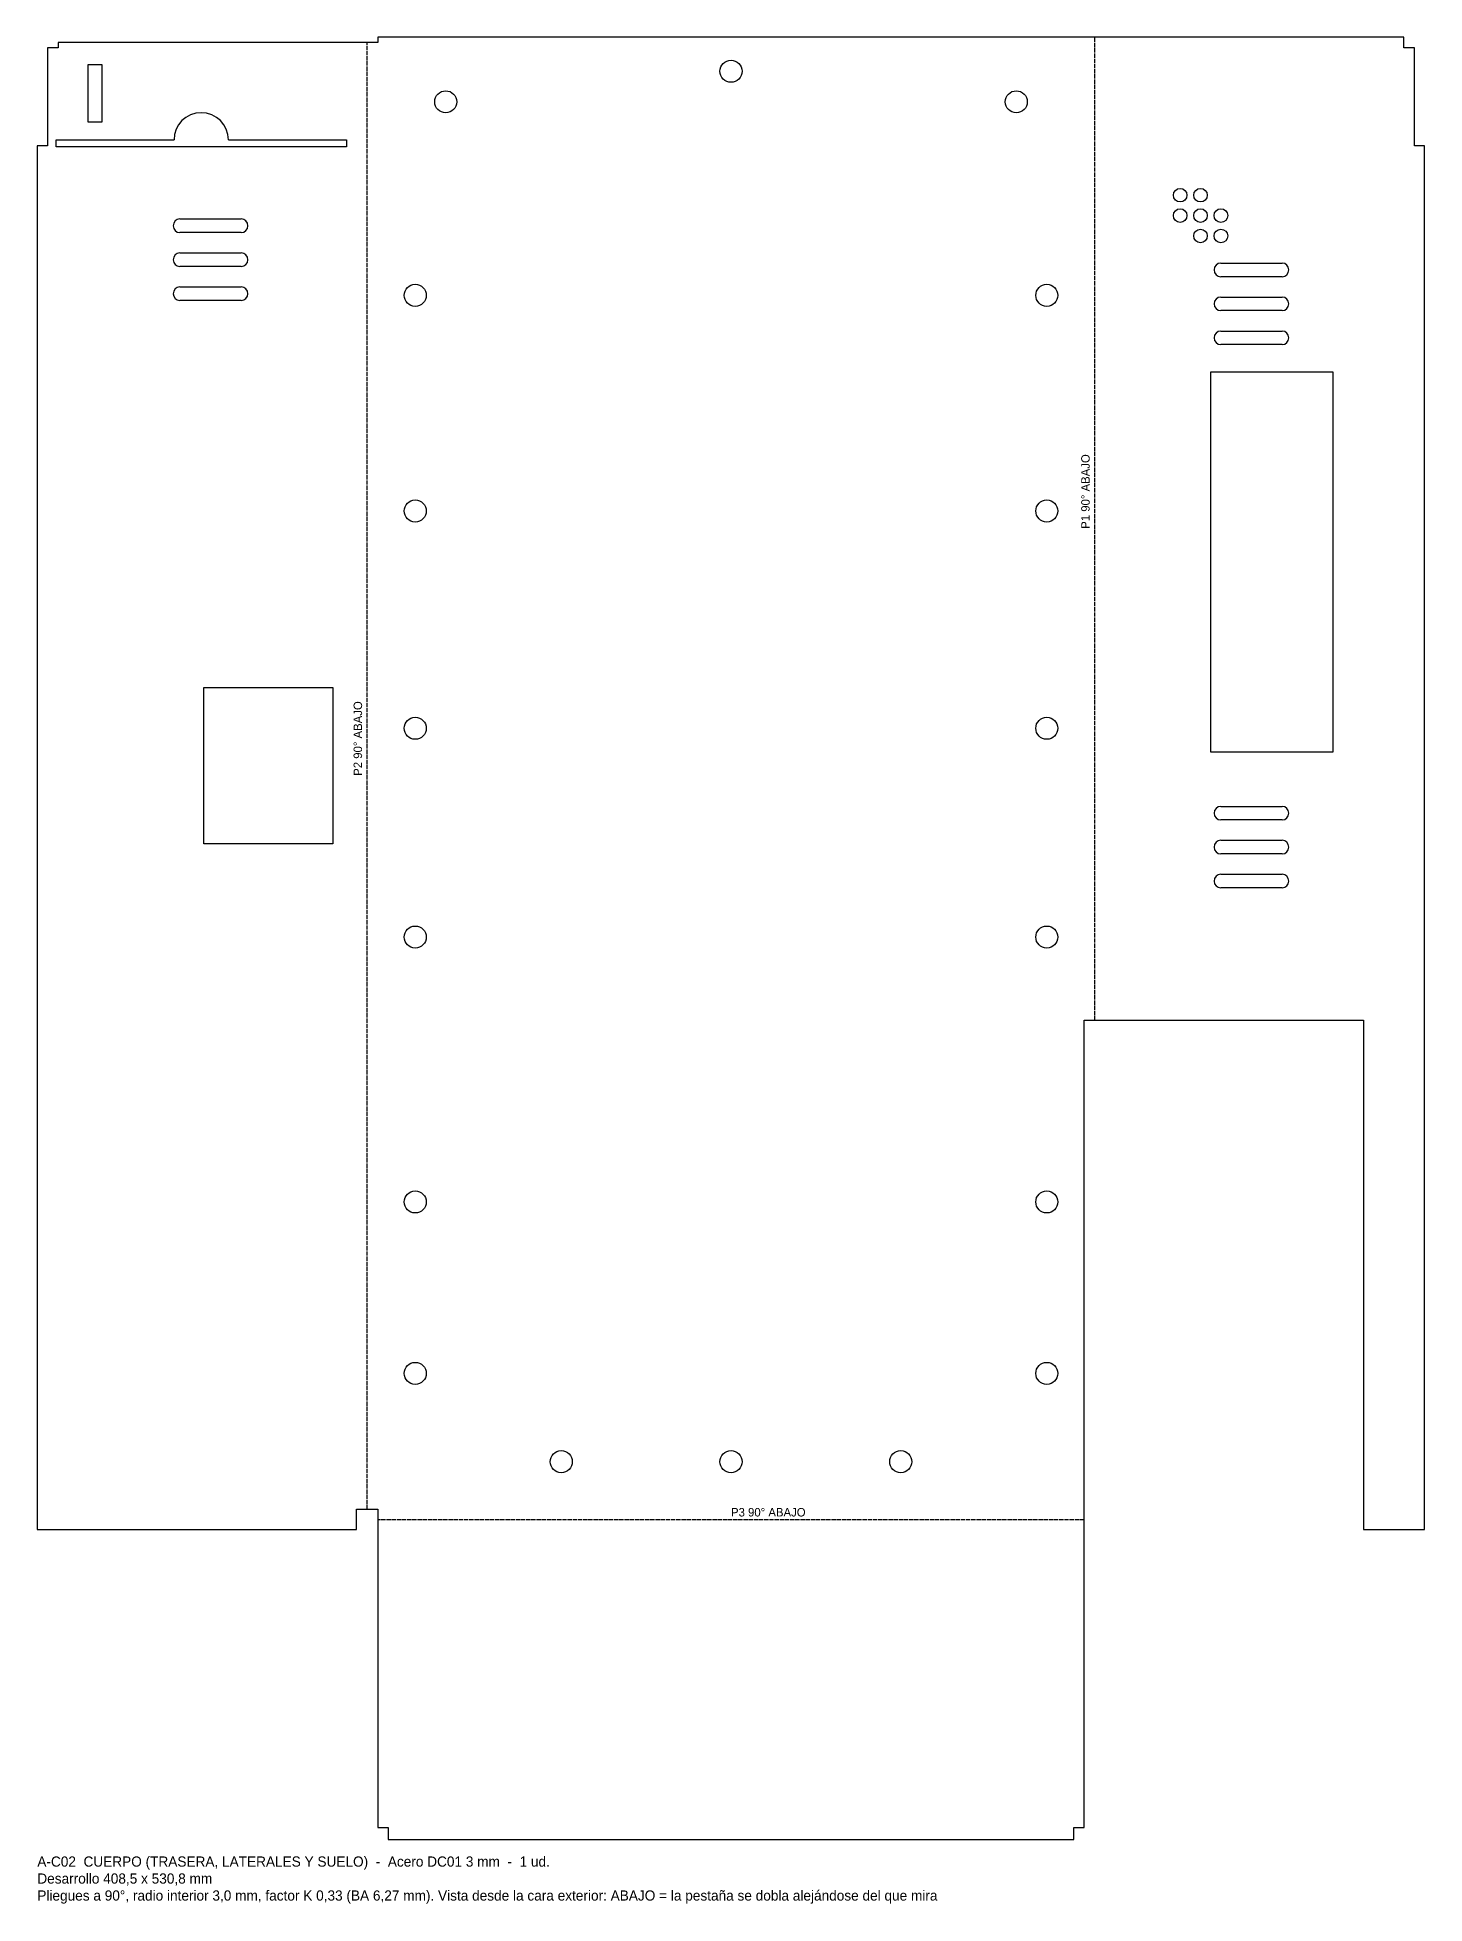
# Model space of a CAD drawing. Header units: millimetres. Extents: x 0 to 409, y -19 to 531.
import ezdxf

# ---------------------------------------------------------------- set-up
doc = ezdxf.new("R2010")
doc.units = ezdxf.units.MM
doc.linetypes.add('DASHED', pattern=[1.524, 1.27, -0.254])
for name, color, linetype in [('CORTE', 7, 'CONTINUOUS'), ('PLIEGUES', 1, 'DASHED'), ('TEXTO', 3, 'CONTINUOUS')]:
    doc.layers.add(name, color=color, linetype=linetype)

msp = doc.modelspace()

# ---------------------------------------------------------------- linework, layer by layer
at = {"layer": 'CORTE'}
for p, q in [((100.27, 529.27), (6.1, 529.27)), ((6.1, 529.27), (6.1, 527.67)), ((100.27, 530.77), (100.27, 529.27)), ((402.43, 530.77), (100.27, 530.77)), ((402.43, 527.67), (402.43, 530.77)), ((6.1, 527.67), (3, 527.67)), ((3, 527.67), (3, 498.77)), ((15, 522.77), (19, 522.77)), ((15, 505.77), (15, 522.77)), ((19, 522.77), (19, 505.77)), ((405.53, 527.67), (402.43, 527.67)), ((405.53, 498.77), (405.53, 527.67)), ((19, 505.77), (15, 505.77)), ((5.5, 498.47), (5.5, 500.57)), ((5.5, 500.57), (40.25, 500.57)), ((56.25, 500.57), (91, 500.57)), ((91, 500.57), (91, 498.47)), ((3, 498.77), (0, 498.77)), ((0, 498.77), (0, 91.27)), ((91, 498.47), (5.5, 498.47)), ((408.53, 498.77), (405.53, 498.77)), ((408.53, 91.27), (408.53, 498.77)), ((42, 477.27), (60, 477.27)), ((60, 473.27), (42, 473.27)), ((42, 467.27), (60, 467.27)), ((60, 463.27), (42, 463.27)), ((348.53, 464.27), (366.53, 464.27)), ((42, 457.27), (60, 457.27)), ((366.53, 460.27), (348.53, 460.27)), ((60, 453.27), (42, 453.27)), ((348.53, 454.27), (366.53, 454.27)), ((366.53, 450.27), (348.53, 450.27)), ((348.53, 444.27), (366.53, 444.27)), ((366.53, 440.27), (348.53, 440.27)), ((345.53, 432.27), (381.53, 432.27)), ((345.53, 320.27), (345.53, 432.27)), ((381.53, 432.27), (381.53, 320.27)), ((49, 293.27), (49, 339.27)), ((49, 339.27), (87, 339.27)), ((87, 339.27), (87, 293.27)), ((381.53, 320.27), (345.53, 320.27)), ((348.53, 304.27), (366.53, 304.27)), ((366.53, 300.27), (348.53, 300.27)), ((87, 293.27), (49, 293.27)), ((348.53, 294.27), (366.53, 294.27)), ((366.53, 290.27), (348.53, 290.27)), ((348.53, 284.27), (366.53, 284.27)), ((366.53, 280.27), (348.53, 280.27)), ((308.27, 3.5), (308.27, 241.27)), ((308.27, 241.27), (390.53, 241.27)), ((390.53, 241.27), (390.53, 91.27)), ((94, 91.27), (94, 97.27)), ((94, 97.27), (100.27, 97.27)), ((100.27, 97.27), (100.27, 3.5)), ((0, 91.27), (94, 91.27)), ((390.53, 91.27), (408.53, 91.27)), ((100.27, 3.5), (103.27, 3.5)), ((103.27, 3.5), (103.27, 0)), ((103.27, 0), (305.27, 0)), ((305.27, 0), (305.27, 3.5)), ((305.27, 3.5), (308.27, 3.5))]:
    msp.add_line(p, q, dxfattribs=at)
for centre, radius in [((204.27, 520.77), 3.25), ((120.27, 511.77), 3.25), ((288.27, 511.77), 3.25), ((336.53, 484.27), 2), ((342.53, 484.27), 2), ((336.53, 478.27), 2), ((342.53, 478.27), 2), ((348.53, 478.27), 2), ((342.53, 472.27), 2), ((348.53, 472.27), 2), ((111.27, 454.77), 3.25), ((297.27, 454.77), 3.25), ((111.27, 391.27), 3.25), ((297.27, 391.27), 3.25), ((111.27, 327.27), 3.25), ((297.27, 327.27), 3.25), ((111.27, 265.77), 3.25), ((297.27, 265.77), 3.25), ((111.27, 187.77), 3.25), ((297.27, 187.77), 3.25), ((111.27, 137.27), 3.25), ((297.27, 137.27), 3.25), ((154.27, 111.27), 3.25), ((204.27, 111.27), 3.25), ((254.27, 111.27), 3.25)]:
    msp.add_circle(centre, radius, dxfattribs=at)
for centre, radius, start, end in [((48.25, 500.57), 8, 0, 180), ((42, 475.27), 2, 90, 270), ((60, 475.27), 2, 270, 450), ((42, 465.27), 2, 90, 270), ((60, 465.27), 2, 270, 450), ((348.53, 462.27), 2, -270, -90), ((366.53, 462.27), 2, -90, 90), ((42, 455.27), 2, 90, 270), ((60, 455.27), 2, 270, 450), ((348.53, 452.27), 2, -270, -90), ((366.53, 452.27), 2, -90, 90), ((348.53, 442.27), 2, -270, -90), ((366.53, 442.27), 2, -90, 90), ((348.53, 302.27), 2, -270, -90), ((366.53, 302.27), 2, -90, 90), ((348.53, 292.27), 2, -270, -90), ((366.53, 292.27), 2, -90, 90), ((348.53, 282.27), 2, -270, -90), ((366.53, 282.27), 2, -90, 90)]:
    msp.add_arc(centre, radius, start, end, dxfattribs=at)
at = {"layer": 'PLIEGUES', "linetype": 'DASHED'}
for p, q in [((97.13, 97.27), (97.13, 529.27)), ((311.4, 241.27), (311.4, 530.77)), ((308.27, 94.13), (100.27, 94.13))]:
    msp.add_line(p, q, dxfattribs=at)

# ---------------------------------------------------------------- texts
at = {"layer": 'TEXTO'}
for s, p in [('P1 90° ABAJO', (309.9, 386.02)), ('P2 90° ABAJO', (95.63, 313.27))]:
    msp.add_text(s, height=2.5, rotation=90, dxfattribs=at).set_placement(p)
for s, height, p in [('P3 90° ABAJO', 2.5, (204.27, 95.13)), ('A-C02  CUERPO (TRASERA, LATERALES Y SUELO)  -  Acero DC01 3 mm  -  1 ud.', 3, (0, -8)), ('Desarrollo 408,5 x 530,8 mm', 3, (0, -13)), ('Pliegues a 90°, radio interior 3,0 mm, factor K 0,33 (BA 6,27 mm). Vista desde la cara exterior: ABAJO = la pestaña se dobla alejándose del que mira', 3, (0, -18))]:
    msp.add_text(s, height=height, dxfattribs=at).set_placement(p)

doc.saveas('drawing.dxf')
